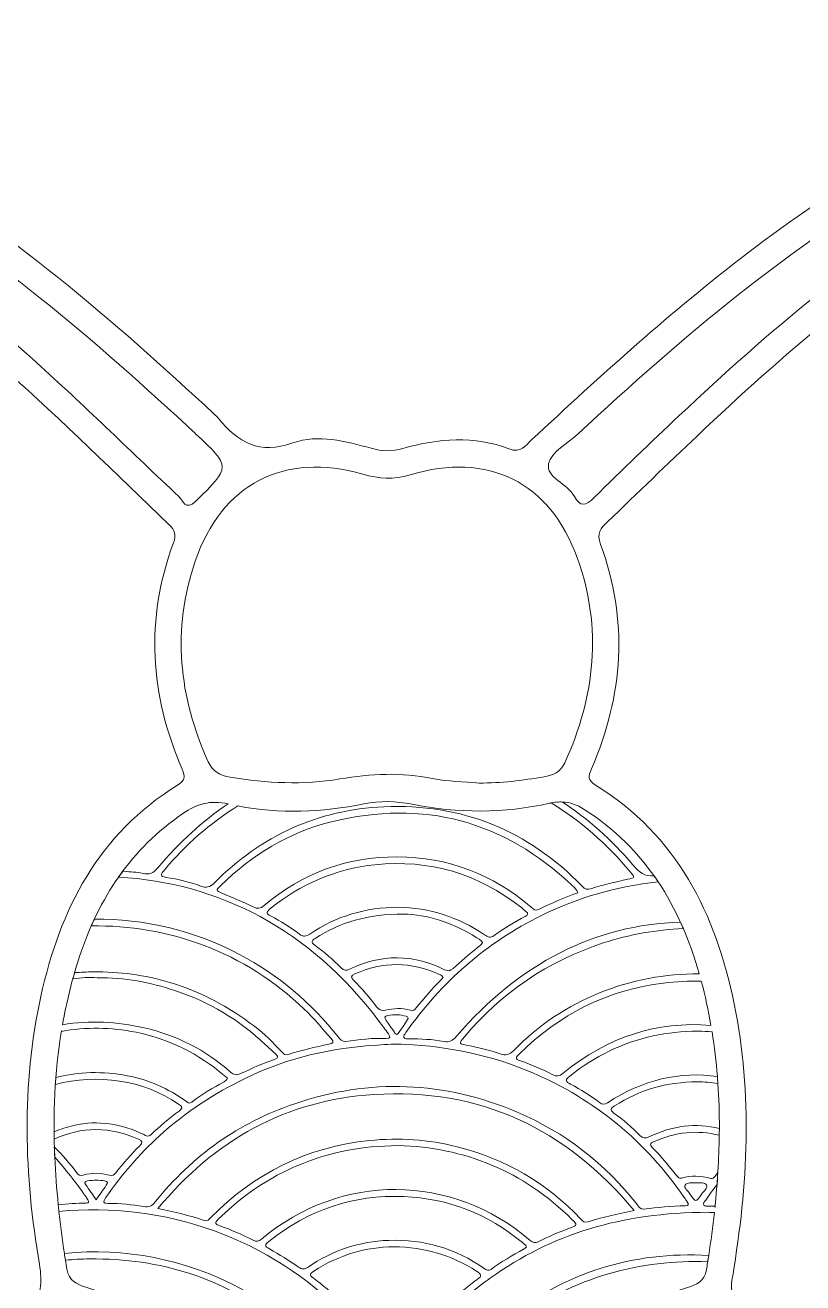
# Model space of a CAD drawing. Extents: x 39 to 1962, y -794 to -206.
# Drawn here: x 201 to 323.6, y -404.1 to -206 of the extents above; entities that cross this region are included whole.
import ezdxf

# ---------------------------------------------------------------- set-up
doc = ezdxf.new("R2010")
doc.units = 0
doc.header["$MEASUREMENT"] = 0
doc.layers.add('Layer 1', color=7, linetype='Continuous')

# ---------------------------------------------------------------- blocks, each defined once
blk = doc.blocks.new('block 3')
at = {"layer": 'Layer 1', "lineweight": 0}
for points, knots in [([(393.1, -365.01), (402.1, -360.03), (410.87, -354.67), (419.38, -348.9), (441.44, -333.94), (460.4, -315.92), (474.68, -293.21), (476.14, -290.88), (476.2, -289.34), (474, -287.48), (470.25, -284.29), (466.73, -280.83), (463.09, -277.51), (460.36, -275.03), (459.69, -275.11), (457.68, -278.22), (437.77, -308.85), (412.73, -334.57), (383.28, -356.07), (381.5, -357.37), (380.16, -358.92), (379.01, -360.77), (369.69, -375.81), (359.8, -390.44), (347.75, -403.49), (340.34, -411.52), (332.34, -418.91), (323.25, -425.39), (319.92, -418.65), (316.47, -412.25), (312.69, -406.03), (312.05, -404.98), (312.32, -404), (312.5, -402.94), (314.88, -388.68), (315.68, -374.41), (312.74, -360.13), (309.8, -345.89), (303.75, -333.59), (290.87, -325.66), (289.62, -324.89), (289.75, -324.26), (290.25, -323.1), (295.27, -311.51), (296.1, -299.71), (291.68, -287.77), (291.04, -286.05), (291.71, -285.23), (292.77, -284.21), (297.51, -279.71), (302.17, -275.14), (306.93, -270.65), (320.35, -258), (334.2, -245.87), (350.31, -236.63), (369.09, -225.88), (388.99, -221.25), (410.52, -225.5), (425.78, -228.51), (439.47, -235.21), (452.46, -243.53), (453.79, -244.38), (455.22, -245.74), (456.65, -243.92), (458.11, -242.07), (456.35, -240.99), (455.25, -239.94), (450.9, -235.79), (446.32, -231.93), (441.45, -228.41), (416.56, -210.46), (389.6, -206.01), (360.48, -216.11), (343.7, -221.92), (328.86, -231.24), (314.82, -241.93), (302.87, -251.02), (291.78, -261.11), (280.8, -271.33), (279.84, -272.22), (279.14, -273.43), (277.29, -272.73), (271.76, -270.63), (266.11, -271.08), (260.55, -272.66), (258.82, -273.15), (257.28, -273.12), (255.55, -272.64), (251.51, -271.53), (247.18, -270.36), (243.21, -271.79), (237.94, -273.69), (234.56, -271.74), (231.48, -267.93), (231.28, -267.68), (231.03, -267.47), (230.8, -267.25), (214.83, -252.45), (198.42, -238.2), (179.5, -227.18), (164.15, -218.24), (147.94, -211.72), (129.96, -210.84), (101.87, -209.46), (79.56, -221.94), (59.97, -240.66), (58.97, -241.62), (58.25, -242.7), (59.37, -244), (60.45, -245.27), (61.63, -244.74), (62.8, -244.02), (66.37, -241.85), (69.9, -239.6), (73.55, -237.58), (86.52, -230.41), (100.19, -225.37), (115.09, -224.17), (135.28, -222.54), (153.33, -228.74), (170.18, -239.25), (190.25, -251.77), (206.82, -268.43), (223.73, -284.69), (224.59, -285.52), (224.84, -286.31), (224.39, -287.52), (219.89, -299.58), (220.67, -311.47), (225.76, -323.15), (226.29, -324.37), (226.19, -324.98), (225.01, -325.7), (212.58, -333.38), (206.48, -345.23), (203.48, -358.98), (200.41, -372.99), (200.86, -387.08), (203.27, -401.13), (203.74, -403.91), (203.47, -406.21), (201.96, -408.68), (199.17, -413.24), (196.6, -417.95), (194.29, -422.77), (193.08, -425.29), (192.18, -425.07), (190.27, -423.58), (184.44, -419.02), (178.83, -414.22), (173.57, -409.01), (159.02, -394.56), (147.63, -377.71), (136.75, -360.47), (135.83, -359.02), (134.89, -357.65), (133.45, -356.61), (103.54, -334.97), (78.23, -308.92), (58.21, -277.83), (56.73, -275.53), (55.37, -275.25), (53.38, -277.14), (49.97, -280.39), (46.47, -283.55), (43, -286.75), (39.46, -290.02), (39.5, -289.99), (42.11, -294.14), (55.67, -315.71), (73.62, -332.97), (94.44, -347.42), (103.59, -353.77), (113.1, -359.58), (122.84, -364.98), (125.03, -366.2), (125.19, -367.14), (123.76, -369.05), (122.03, -371.36), (120.78, -374.05), (118.97, -376.28), (116.93, -378.78), (117.14, -380.77), (118.84, -383.43), (134.92, -408.61), (155.65, -428.71), (182.54, -442.12), (184.49, -443.09), (184.84, -444), (184.05, -446.02), (178.91, -459.21), (175.08, -472.79), (172.36, -486.69), (172.01, -488.46), (171.22, -489.8), (169.93, -491.04), (164.14, -496.62), (158.05, -501.85), (151.6, -506.67), (131.99, -521.33), (110.28, -532.16), (87.72, -541.37), (84.96, -542.5), (83.83, -543.89), (83.85, -547.02), (83.97, -565.41), (81.52, -583.55), (77.78, -601.52), (74.41, -617.67), (69.89, -633.53), (65.23, -649.34), (63.96, -653.62), (64.21, -653.97), (68.67, -654.81), (72.46, -655.52), (76.24, -656.23), (80.04, -656.92), (84.51, -657.73), (84.49, -657.71), (85.81, -653.34), (94.41, -624.96), (97.62, -595.95), (96.22, -566.37), (96.1, -563.76), (96.21, -561.13), (96.21, -558.46), (97.36, -558.55), (98.01, -559.39), (98.54, -560.08), (101.22, -563.55), (104.05, -563.19), (107.76, -561.45), (128.93, -551.52), (147.79, -538.36), (164.25, -521.77), (165.27, -520.75), (165.99, -519.43), (166.86, -518.25), (167.17, -518.51), (167.49, -518.78), (167.81, -519.04), (166.27, -537.89), (166.16, -556.79), (169.02, -575.44), (170.39, -584.42), (168.22, -591.5), (163.99, -598.98), (150.94, -622.11), (135.39, -643.47), (118.96, -664.23), (117.02, -666.68), (116.52, -668.68), (117.59, -671.73), (122.74, -686.41), (126.27, -701.52), (128.92, -716.84), (132.78, -739.14), (134.55, -761.67), (135.88, -784.24), (136.05, -787.06), (136.97, -788.29), (139.83, -788.37), (144.43, -788.51), (149.02, -788.92), (153.62, -789.17), (157.71, -789.39), (158.09, -789.01), (157.96, -784.96), (157.32, -764.11), (154.05, -743.63), (149.1, -723.39), (145.07, -706.94), (139.9, -690.85), (133.86, -675.05), (132.82, -672.34), (133.48, -671.99), (136, -672.29), (139.18, -672.68), (142.41, -672.7), (145.6, -673.06), (147.68, -673.3), (148.94, -672.54), (150.15, -670.88), (160.62, -656.53), (169.29, -641.2), (175.84, -624.68), (176.23, -623.68), (176.22, -622.35), (177.56, -621.73), (178.53, -624.96), (179.42, -628.16), (180.43, -631.31), (186.54, -650.34), (194, -668.76), (205.69, -685.16), (210.88, -692.45), (216.78, -699.11), (224.93, -703.26), (234.01, -707.89), (242.13, -706.02), (248.25, -697.99), (251.88, -693.23), (253.98, -687.74), (255.55, -682.03), (256.38, -679.03), (257.08, -675.99), (258.05, -672.09), (259.04, -676.08), (259.72, -679.18), (260.6, -682.22), (262.61, -689.17), (265.18, -695.85), (270.57, -701), (275.02, -705.26), (280.27, -706.67), (286.27, -705.13), (292.39, -703.55), (297.26, -699.91), (301.61, -695.54), (313.49, -683.63), (320.92, -668.94), (327.47, -653.73), (331.92, -643.4), (335.37, -632.71), (338.68, -621.17), (339.37, -622.72), (339.79, -623.57), (340.14, -624.45), (346.72, -641.07), (355.35, -656.54), (366, -670.9), (367.23, -672.55), (368.5, -673.29), (370.56, -673.06), (373.86, -672.69), (377.19, -672.63), (380.49, -672.27), (382.79, -672.01), (383.25, -672.46), (382.37, -674.78), (376.66, -689.8), (371.66, -705.05), (367.7, -720.63), (362.29, -741.86), (358.77, -763.37), (358.13, -785.31), (358.04, -788.18), (358.81, -789.51), (361.91, -789.23), (366.82, -788.79), (371.74, -788.52), (376.66, -788.31), (379.02, -788.21), (380.06, -787.31), (380.22, -784.84), (380.99, -772.98), (381.75, -761.11), (382.82, -749.27), (385.05, -724.69), (388.78, -700.31), (396.85, -676.92), (399.27, -669.92), (398.21, -665.39), (393.72, -659.81), (376.32, -638.16), (360.52, -615.39), (347.62, -590.69), (346.25, -588.07), (345.91, -585.58), (346.33, -582.71), (348.66, -566.56), (349.53, -550.32), (349.08, -534.01), (348.95, -529.05), (348.63, -524.09), (348.39, -519.13), (348.72, -518.88), (349.04, -518.62), (349.37, -518.37), (350.31, -519.66), (351.1, -521.09), (352.22, -522.21), (369.01, -539.1), (388.3, -552.39), (410.02, -562.19), (412.7, -563.39), (414.6, -563.24), (416.51, -560.99), (417.41, -559.92), (418.42, -558.76), (420.07, -558.25), (420.07, -559.04), (420.1, -559.56), (420.06, -560.09), (418.99, -577.02), (419.32, -593.92), (421.34, -610.78), (423.12, -625.59), (426.18, -640.13), (430.44, -654.43), (431.14, -656.76), (432.21, -657.81), (434.85, -657.21), (439.23, -656.2), (443.66, -655.44), (448.1, -654.71), (450.93, -654.24), (451.94, -653.1), (451.01, -650.11), (449, -643.67), (447.23, -637.16), (445.43, -630.67), (437.74, -602.81), (432.05, -574.63), (432.24, -545.56), (432.25, -543.4), (431.13, -542.57), (429.43, -541.84), (422.26, -538.74), (415.05, -535.73), (407.99, -532.4), (385.48, -521.79), (364.49, -508.86), (346.54, -491.4), (345.01, -489.92), (344.03, -488.35), (343.63, -486.24), (341.08, -472.85), (337.4, -459.76), (332.44, -447.08), (331.18, -443.87), (332.02, -442.81), (334.76, -441.42), (361.45, -427.86), (381.9, -407.6), (397.73, -382.42), (398.94, -380.49), (398.94, -379.03), (397.61, -377.2), (395.67, -374.51), (394.11, -371.55), (392.17, -368.86), (390.82, -367), (391.1, -366.11), (393.1, -365.01)], [0, 0, 0, 0, 1, 1, 1, 2, 2, 2, 3, 3, 3, 4, 4, 4, 5, 5, 5, 6, 6, 6, 7, 7, 7, 8, 8, 8, 9, 9, 9, 10, 10, 10, 11, 11, 11, 12, 12, 12, 13, 13, 13, 14, 14, 14, 15, 15, 15, 16, 16, 16, 17, 17, 17, 18, 18, 18, 19, 19, 19, 20, 20, 20, 21, 21, 21, 22, 22, 22, 23, 23, 23, 24, 24, 24, 25, 25, 25, 26, 26, 26, 27, 27, 27, 28, 28, 28, 29, 29, 29, 30, 30, 30, 31, 31, 31, 32, 32, 32, 33, 33, 33, 34, 34, 34, 35, 35, 35, 36, 36, 36, 37, 37, 37, 38, 38, 38, 39, 39, 39, 40, 40, 40, 41, 41, 41, 42, 42, 42, 43, 43, 43, 44, 44, 44, 45, 45, 45, 46, 46, 46, 47, 47, 47, 48, 48, 48, 49, 49, 49, 50, 50, 50, 51, 51, 51, 52, 52, 52, 53, 53, 53, 54, 54, 54, 55, 55, 55, 56, 56, 56, 57, 57, 57, 58, 58, 58, 59, 59, 59, 60, 60, 60, 61, 61, 61, 62, 62, 62, 63, 63, 63, 64, 64, 64, 65, 65, 65, 66, 66, 66, 67, 67, 67, 68, 68, 68, 69, 69, 69, 70, 70, 70, 71, 71, 71, 72, 72, 72, 73, 73, 73, 74, 74, 74, 75, 75, 75, 76, 76, 76, 77, 77, 77, 78, 78, 78, 79, 79, 79, 80, 80, 80, 81, 81, 81, 82, 82, 82, 83, 83, 83, 84, 84, 84, 85, 85, 85, 86, 86, 86, 87, 87, 87, 88, 88, 88, 89, 89, 89, 90, 90, 90, 91, 91, 91, 92, 92, 92, 93, 93, 93, 94, 94, 94, 95, 95, 95, 96, 96, 96, 97, 97, 97, 98, 98, 98, 99, 99, 99, 100, 100, 100, 101, 101, 101, 102, 102, 102, 103, 103, 103, 104, 104, 104, 105, 105, 105, 106, 106, 106, 107, 107, 107, 108, 108, 108, 109, 109, 109, 110, 110, 110, 111, 111, 111, 112, 112, 112, 113, 113, 113, 114, 114, 114, 115, 115, 115, 116, 116, 116, 117, 117, 117, 118, 118, 118, 119, 119, 119, 120, 120, 120, 121, 121, 121, 122, 122, 122, 123, 123, 123, 124, 124, 124, 125, 125, 125, 126, 126, 126, 127, 127, 127, 128, 128, 128, 129, 129, 129, 130, 130, 130, 131, 131, 131, 132, 132, 132, 133, 133, 133, 134, 134, 134, 135, 135, 135, 136, 136, 136, 137, 137, 137, 138, 138, 138, 139, 139, 139, 140, 140, 140, 141, 141, 141, 142, 142, 142, 143, 143, 143, 144, 144, 144, 145, 145, 145, 146, 146, 146, 147, 147, 147, 148, 148, 148, 148]), ([(203.48, -259.74), (189.45, -247.08), (174.66, -235.48), (157.2, -227.74), (134.53, -217.69), (111.63, -217.27), (88.5, -226.03), (87.5, -226.41), (86.5, -226.78), (85.5, -227.15), (85.41, -227.18), (85.29, -227.15), (84.31, -227.15), (94.84, -220.89), (105.5, -217.03), (117.05, -215.75), (137.95, -213.42), (156.83, -219.63), (174.79, -229.53), (193.98, -240.11), (210.43, -254.29), (226.45, -269.02), (226.93, -269.45), (227.39, -269.9), (227.86, -270.34), (233.5, -275.56), (233.45, -275.51), (227.9, -280.97), (226.28, -282.56), (225.86, -280.81), (225.22, -280.22), (217.95, -273.42), (210.87, -266.41), (203.48, -259.74)], [0, 0, 0, 0, 1, 1, 1, 2, 2, 2, 3, 3, 3, 4, 4, 4, 5, 5, 5, 6, 6, 6, 7, 7, 7, 8, 8, 8, 9, 9, 9, 10, 10, 10, 11, 11, 11, 11]), ([(283.5, -275.04), (283.89, -273.23), (286.48, -271.87), (288.14, -270.35), (304.52, -255.23), (321.36, -240.69), (340.98, -229.79), (355.07, -221.97), (369.9, -216.43), (386.17, -215.48), (401.57, -214.57), (415.86, -218.36), (429.28, -225.75), (429.6, -225.92), (429.85, -226.22), (430.13, -226.46), (424.14, -224.75), (418.29, -222.83), (412.23, -221.6), (390.01, -217.06), (369.32, -221.48), (349.72, -232.29), (332.7, -241.67), (318.16, -254.29), (304.09, -267.49), (299.56, -271.74), (295.06, -276.02), (290.67, -280.41), (289.34, -281.73), (288.47, -281.89), (287.56, -280.21), (286.47, -278.17), (283.02, -277.26), (283.5, -275.04)], [0, 0, 0, 0, 1, 1, 1, 2, 2, 2, 3, 3, 3, 4, 4, 4, 5, 5, 5, 6, 6, 6, 7, 7, 7, 8, 8, 8, 9, 9, 9, 10, 10, 10, 11, 11, 11, 11]), ([(227.8, -290.43), (231.94, -278.26), (241.88, -273.14), (254.21, -276.72), (256.77, -277.46), (259.05, -277.6), (261.67, -276.81), (273.96, -273.13), (283.71, -277.92), (288.05, -290), (291.97, -300.92), (290.83, -311.69), (286.04, -322.17), (285.35, -323.69), (284.18, -324.11), (282.78, -324.36), (279.4, -324.95), (276, -325.37), (272.54, -325.35), (270.09, -325.13), (267.6, -325.14), (265.2, -324.64), (260.3, -323.62), (255.49, -323.88), (250.58, -324.71), (244.84, -325.68), (239.05, -325.38), (233.31, -324.41), (231.74, -324.14), (230.57, -323.61), (229.85, -322.01), (225.21, -311.72), (224.15, -301.19), (227.8, -290.43)], [0, 0, 0, 0, 1, 1, 1, 2, 2, 2, 3, 3, 3, 4, 4, 4, 5, 5, 5, 6, 6, 6, 7, 7, 7, 8, 8, 8, 9, 9, 9, 10, 10, 10, 11, 11, 11, 11]), ([(225.85, -330.16), (228.07, -328.64), (230.17, -328), (233.01, -328.64), (233, -328.64), (232.99, -328.64), (232.98, -328.64), (228.98, -331.32), (225.29, -334.69), (221.92, -338.7), (221.22, -339.54), (220.6, -339.82), (219.56, -339.59), (218.59, -339.37), (217.57, -339.34), (216.58, -339.25), (216.52, -339.25), (216.47, -339.24), (216.41, -339.24), (216.18, -339.55), (215.95, -339.85), (215.73, -340.17), (231.34, -341.03), (245.9, -348.32), (256.76, -362.84), (257.26, -363.51), (257.77, -364.16), (258.25, -364.83), (258.56, -365.25), (258.64, -365.63), (257.92, -365.59), (255.77, -365.47), (253.64, -365.75), (251.52, -366.03), (250.89, -366.11), (250.67, -365.73), (250.37, -365.35), (246.06, -359.96), (240.91, -355.59), (234.81, -352.35), (227.6, -348.52), (219.73, -346.71), (211.93, -346.77), (211.76, -347.13), (211.6, -347.49), (211.43, -347.85), (223.5, -347.65), (235.66, -351.95), (244.98, -360.94), (246.51, -362.41), (247.85, -364.01), (249.23, -365.6), (249.71, -366.16), (249.59, -366.3), (248.89, -366.47), (246.74, -366.97), (244.56, -367.35), (242.48, -368.11), (241.93, -368.31), (241.72, -367.98), (241.44, -367.69), (240.1, -366.25), (238.73, -364.84), (237.15, -363.65), (233.08, -360.61), (228.72, -358.19), (223.8, -356.74), (219.84, -355.57), (215.83, -355.04), (211.74, -355.08), (210.75, -355.09), (209.77, -355.14), (208.81, -355.21), (208.71, -355.54), (208.62, -355.86), (208.53, -356.19), (209.86, -356.03), (211.15, -355.87), (212.36, -356), (216.73, -355.94), (220.74, -356.75), (224.61, -358.02), (229.99, -359.79), (234.78, -362.65), (238.9, -366.56), (239.46, -367.08), (240.02, -367.58), (240.58, -368.1), (240.94, -368.44), (240.85, -368.68), (240.4, -368.84), (238.53, -369.48), (236.73, -370.28), (234.94, -371.11), (234.36, -371.38), (233.91, -371.33), (233.37, -370.86), (229.43, -367.38), (224.84, -365.05), (219.76, -363.89), (215.5, -362.92), (211.21, -362.69), (206.9, -363.41), (207.53, -359.81), (208.42, -356.23), (209.59, -352.65), (212.62, -343.48), (217.73, -335.72), (225.85, -330.16)], [0, 0, 0, 0, 1, 1, 1, 2, 2, 2, 3, 3, 3, 4, 4, 4, 5, 5, 5, 6, 6, 6, 7, 7, 7, 8, 8, 8, 9, 9, 9, 10, 10, 10, 11, 11, 11, 12, 12, 12, 13, 13, 13, 14, 14, 14, 15, 15, 15, 16, 16, 16, 17, 17, 17, 18, 18, 18, 19, 19, 19, 20, 20, 20, 21, 21, 21, 22, 22, 22, 23, 23, 23, 24, 24, 24, 25, 25, 25, 26, 26, 26, 27, 27, 27, 28, 28, 28, 29, 29, 29, 30, 30, 30, 31, 31, 31, 32, 32, 32, 33, 33, 33, 34, 34, 34, 35, 35, 35, 36, 36, 36, 36]), ([(254.38, -328.64), (256.95, -328.11), (259.4, -328.19), (261.97, -328.7), (269.19, -330.11), (276.45, -330.16), (283.66, -328.53), (283.75, -328.51), (283.83, -328.5), (283.92, -328.48), (288.43, -331.24), (292.63, -334.86), (296.4, -339.39), (297.12, -340.25), (297.11, -340.27), (295.98, -340.51), (294.02, -340.93), (292.06, -341.35), (290.16, -342), (289.57, -342.19), (289.21, -342.04), (288.8, -341.61), (280.25, -332.79), (269.8, -328.55), (257.54, -329.09), (247.11, -329.55), (238.19, -333.66), (230.83, -341.07), (230.13, -341.77), (229.56, -341.89), (228.67, -341.58), (226.91, -340.95), (225.09, -340.5), (223.25, -340.2), (222.2, -340.03), (222.38, -339.72), (222.9, -339.1), (226.27, -335.06), (230.14, -331.67), (234.53, -328.96), (241.11, -330.21), (247.78, -329.99), (254.38, -328.64)], [0, 0, 0, 0, 1, 1, 1, 2, 2, 2, 3, 3, 3, 4, 4, 4, 5, 5, 5, 6, 6, 6, 7, 7, 7, 8, 8, 8, 9, 9, 9, 10, 10, 10, 11, 11, 11, 12, 12, 12, 13, 13, 13, 14, 14, 14, 14]), ([(231.86, -341.47), (236.81, -336.63), (242.55, -333.11), (249.28, -331.45), (263.75, -327.88), (276.44, -331.27), (287.26, -341.53), (287.58, -341.83), (287.97, -342.1), (288.1, -342.62), (286, -343.43), (283.9, -344.24), (281.91, -345.27), (281.36, -345.55), (281.08, -345.18), (280.75, -344.89), (274.67, -339.69), (267.63, -337.01), (259.65, -336.98), (251.74, -336.95), (244.72, -339.54), (238.66, -344.63), (238.07, -345.13), (237.65, -345.19), (236.95, -344.85), (235.33, -344.06), (233.66, -343.38), (232.01, -342.69), (231.03, -342.28), (231.01, -342.3), (231.86, -341.47)], [0, 0, 0, 0, 1, 1, 1, 2, 2, 2, 3, 3, 3, 4, 4, 4, 5, 5, 5, 6, 6, 6, 7, 7, 7, 8, 8, 8, 9, 9, 9, 10, 10, 10, 10]), ([(307.24, -355.42), (296.47, -355.28), (285.79, -359.48), (277.99, -367.45), (277.32, -368.12), (276.79, -368.35), (275.86, -368.01), (274.21, -367.41), (272.48, -367.02), (270.75, -366.68), (269.32, -366.4), (269.32, -366.39), (270.23, -365.31), (276.12, -358.31), (283.42, -353.39), (292.11, -350.53), (296.23, -349.17), (300.48, -348.44), (304.73, -348.28), (304.58, -347.93), (304.43, -347.59), (304.28, -347.25), (290.76, -347.66), (278.97, -353.71), (268.96, -365.22), (268.38, -365.89), (267.89, -366.25), (266.97, -366.05), (265.17, -365.66), (263.33, -365.68), (261.5, -365.61), (261.21, -365.6), (260.8, -365.73), (260.67, -365.37), (260.58, -365.11), (260.86, -364.87), (261.01, -364.65), (266.57, -356.69), (273.66, -350.51), (282.37, -346.21), (288.08, -343.39), (294.04, -341.65), (300.77, -340.93), (300.55, -340.61), (300.33, -340.28), (300.1, -339.96), (298.66, -340.09), (297.77, -339.44), (296.76, -338.24), (293.39, -334.27), (289.69, -330.97), (285.67, -328.34), (286.86, -328.39), (287.96, -328.77), (289.1, -329.5), (298.78, -335.67), (304.22, -344.75), (307.24, -355.42)], [0, 0, 0, 0, 1, 1, 1, 2, 2, 2, 3, 3, 3, 4, 4, 4, 5, 5, 5, 6, 6, 6, 7, 7, 7, 8, 8, 8, 9, 9, 9, 10, 10, 10, 11, 11, 11, 12, 12, 12, 13, 13, 13, 14, 14, 14, 15, 15, 15, 16, 16, 16, 17, 17, 17, 18, 18, 18, 19, 19, 19, 19]), ([(283.92, -328.48), (284.2, -328.43), (284.48, -328.39), (284.74, -328.36), (284.48, -328.39), (284.2, -328.43), (283.92, -328.48)], [0, 0, 0, 0, 1, 1, 1, 2, 2, 2, 2]), ([(284.86, -328.35), (285.13, -328.33), (285.4, -328.33), (285.67, -328.34), (285.4, -328.33), (285.14, -328.33), (284.86, -328.35)], [0, 0, 0, 0, 1, 1, 1, 2, 2, 2, 2]), ([(239.54, -345.22), (244.39, -341.27), (249.9, -338.86), (256.12, -338.22), (264.71, -337.33), (272.41, -339.61), (279.2, -344.96), (279.44, -345.15), (279.67, -345.37), (279.91, -345.56), (280.37, -345.91), (280.24, -346.12), (279.79, -346.36), (278.11, -347.26), (276.46, -348.22), (274.93, -349.35), (274.32, -349.81), (273.92, -349.61), (273.39, -349.25), (269.29, -346.42), (264.73, -345.01), (259.75, -344.92), (254.7, -344.93), (250.06, -346.28), (245.88, -349.13), (245.26, -349.55), (244.84, -349.58), (244.25, -349.14), (242.81, -348.06), (241.26, -347.13), (239.69, -346.27), (239.09, -345.94), (238.9, -345.75), (239.54, -345.22)], [0, 0, 0, 0, 1, 1, 1, 2, 2, 2, 3, 3, 3, 4, 4, 4, 5, 5, 5, 6, 6, 6, 7, 7, 7, 8, 8, 8, 9, 9, 9, 10, 10, 10, 11, 11, 11, 11]), ([(246.71, -349.81), (250.65, -347.28), (254.95, -345.98), (260.68, -345.99), (264.18, -346.02), (268.36, -347.26), (272.18, -349.7), (273.34, -350.43), (273.31, -350.42), (272.3, -351.25), (270.99, -352.32), (269.69, -353.41), (268.43, -354.54), (267.98, -354.94), (267.68, -355.03), (267.1, -354.75), (262.14, -352.27), (257.13, -352.24), (252.14, -354.67), (251.57, -354.95), (251.25, -354.89), (250.81, -354.46), (249.51, -353.17), (248.13, -351.96), (246.65, -350.89), (245.99, -350.42), (246.14, -350.18), (246.71, -349.81)], [0, 0, 0, 0, 1, 1, 1, 2, 2, 2, 3, 3, 3, 4, 4, 4, 5, 5, 5, 6, 6, 6, 7, 7, 7, 8, 8, 8, 9, 9, 9, 9]), ([(252.94, -355.41), (257.4, -353.45), (261.84, -353.43), (266.28, -355.49), (266.49, -355.59), (266.73, -355.66), (266.86, -355.97), (266.74, -356.1), (266.63, -356.27), (266.49, -356.41), (265.13, -357.79), (263.85, -359.24), (262.64, -360.75), (262.38, -361.07), (262.15, -361.25), (261.68, -361.12), (260.39, -360.74), (259.07, -360.84), (257.79, -361.11), (257.12, -361.25), (256.76, -361.06), (256.39, -360.57), (255.27, -359.12), (254.08, -357.73), (252.79, -356.43), (252.32, -355.95), (252.28, -355.7), (252.94, -355.41)], [0, 0, 0, 0, 1, 1, 1, 2, 2, 2, 3, 3, 3, 4, 4, 4, 5, 5, 5, 6, 6, 6, 7, 7, 7, 8, 8, 8, 9, 9, 9, 9]), ([(285.79, -371.04), (285.19, -371.53), (284.76, -371.63), (284.08, -371.26), (282.46, -370.4), (280.77, -369.68), (279.04, -369.08), (278.13, -368.78), (278.34, -368.53), (278.85, -368.03), (285.19, -361.78), (292.74, -357.9), (301.6, -356.85), (303.63, -356.6), (305.61, -356.5), (307.55, -356.53), (308.16, -358.85), (308.67, -361.18), (309.07, -363.51), (300.57, -362.81), (292.8, -365.33), (285.79, -371.04)], [0, 0, 0, 0, 1, 1, 1, 2, 2, 2, 3, 3, 3, 4, 4, 4, 5, 5, 5, 6, 6, 6, 7, 7, 7, 7]), ([(258.18, -361.95), (259.15, -361.74), (260.1, -361.81), (261.04, -362.08), (261.21, -362.13), (261.38, -362.17), (261.34, -362.41), (261.35, -362.58), (259.83, -364.83), (259.67, -364.88), (259.4, -364.97), (259.31, -364.75), (259.2, -364.59), (258.76, -363.97), (258.34, -363.33), (257.9, -362.72), (257.6, -362.3), (257.61, -362.07), (258.18, -361.95)], [0, 0, 0, 0, 1, 1, 1, 2, 2, 2, 3, 3, 3, 4, 4, 4, 5, 5, 5, 6, 6, 6, 6]), ([(206.74, -364.34), (206.73, -364.38), (206.72, -364.42), (206.72, -364.46), (210.61, -363.76), (214.54, -363.82), (218.48, -364.6), (223.68, -365.63), (228.32, -367.96), (232.37, -371.4), (232.55, -371.55), (232.75, -371.7), (232.88, -371.8), (232.81, -372.22), (232.53, -372.27), (232.35, -372.38), (230.61, -373.37), (228.84, -374.32), (227.28, -375.59), (226.83, -375.96), (226.59, -375.59), (226.3, -375.39), (223.51, -373.47), (220.48, -372.05), (217.14, -371.43), (213.22, -370.71), (209.45, -370.78), (205.85, -371.74), (205.82, -372.1), (205.79, -372.47), (205.77, -372.83), (212.26, -371.06), (219.77, -372.09), (225.15, -375.92), (225.37, -376.08), (225.66, -376.17), (225.72, -376.53), (225.57, -376.69), (225.45, -376.91), (225.26, -377.04), (223.67, -378.14), (222.24, -379.42), (220.83, -380.73), (220.4, -381.13), (220.1, -380.88), (219.73, -380.71), (216.2, -379.04), (212.52, -378.37), (208.67, -379.26), (207.61, -379.51), (206.57, -379.85), (205.56, -380.28), (205.57, -380.66), (205.58, -381.03), (205.58, -381.41), (207.68, -380.46), (209.86, -379.9), (212.17, -379.92), (214.53, -379.91), (216.75, -380.49), (218.88, -381.45), (219.46, -381.72), (219.6, -381.95), (219.07, -382.46), (217.71, -383.79), (216.47, -385.23), (215.3, -386.72), (215.02, -387.09), (214.76, -387.24), (214.26, -387.1), (212.91, -386.72), (211.52, -386.71), (210.17, -387.08), (209.67, -387.21), (209.4, -387.06), (209.12, -386.69), (208.04, -385.26), (206.86, -383.9), (205.61, -382.61), (205.63, -383.16), (205.65, -383.72), (205.68, -384.27), (205.38, -377.6), (205.65, -370.95), (206.74, -364.34)], [0, 0, 0, 0, 1, 1, 1, 2, 2, 2, 3, 3, 3, 4, 4, 4, 5, 5, 5, 6, 6, 6, 7, 7, 7, 8, 8, 8, 9, 9, 9, 10, 10, 10, 11, 11, 11, 12, 12, 12, 13, 13, 13, 14, 14, 14, 15, 15, 15, 16, 16, 16, 17, 17, 17, 18, 18, 18, 19, 19, 19, 20, 20, 20, 21, 21, 21, 22, 22, 22, 23, 23, 23, 24, 24, 24, 25, 25, 25, 26, 26, 26, 27, 27, 27, 28, 28, 28, 28]), ([(309.25, -364.54), (309.62, -366.88), (309.9, -369.23), (310.09, -371.57), (304.25, -370.71), (298.27, -372.08), (292.8, -375.69), (292.29, -376.03), (291.98, -375.97), (291.54, -375.65), (290.08, -374.59), (288.57, -373.61), (286.97, -372.78), (286.14, -372.35), (286.08, -372.11), (286.84, -371.49), (290.74, -368.38), (295.1, -366.23), (299.98, -365.16), (302.22, -364.67), (304.48, -364.45), (307.08, -364.43), (307.81, -364.44), (308.53, -364.48), (309.25, -364.54)], [0, 0, 0, 0, 1, 1, 1, 2, 2, 2, 3, 3, 3, 4, 4, 4, 5, 5, 5, 6, 6, 6, 7, 7, 7, 8, 8, 8, 8]), ([(260.87, -366.51), (267.84, -366.84), (274.58, -368.23), (281, -370.99), (290.85, -375.23), (298.8, -381.78), (304.87, -390.62), (305.03, -390.84), (305.18, -391.08), (305.33, -391.31), (305.59, -391.69), (305.6, -391.93), (305.03, -391.93), (302.85, -391.94), (300.68, -392.17), (298.52, -392.45), (297.91, -392.53), (297.75, -392.08), (297.49, -391.75), (292.39, -385.3), (286.1, -380.37), (278.53, -377.16), (267.03, -372.3), (255.3, -371.82), (243.49, -375.84), (234.68, -378.84), (227.34, -384.04), (221.5, -391.31), (220.98, -391.96), (220.51, -392.17), (219.68, -392.04), (217.84, -391.74), (215.98, -391.53), (214.11, -391.54), (213.28, -391.54), (213.23, -391.33), (213.68, -390.69), (216.14, -387.11), (218.96, -383.85), (222.16, -380.92), (226.24, -377.19), (230.81, -374.23), (235.78, -371.81), (242.34, -368.61), (249.28, -367.04), (256.53, -366.61), (257.98, -366.52), (259.42, -366.4), (260.87, -366.51)], [0, 0, 0, 0, 1, 1, 1, 2, 2, 2, 3, 3, 3, 4, 4, 4, 5, 5, 5, 6, 6, 6, 7, 7, 7, 8, 8, 8, 9, 9, 9, 10, 10, 10, 11, 11, 11, 12, 12, 12, 13, 13, 13, 14, 14, 14, 15, 15, 15, 16, 16, 16, 16]), ([(310.09, -371.57), (310.12, -371.93), (310.14, -372.28), (310.17, -372.64), (310.14, -372.28), (310.12, -371.93), (310.09, -371.57)], [0, 0, 0, 0, 1, 1, 1, 2, 2, 2, 2]), ([(289.71, -394.46), (289.14, -394.65), (288.89, -394.35), (288.58, -394.02), (283.18, -388.34), (276.68, -384.51), (269.06, -382.62), (264.53, -381.49), (259.95, -381.17), (255.28, -381.65), (245.44, -382.65), (237.16, -386.77), (230.25, -393.78), (229.97, -394.07), (229.76, -394.4), (229.21, -394.22), (226.92, -393.44), (224.57, -392.87), (221.93, -392.37), (230.89, -381.56), (242.09, -375.26), (255.97, -374.4), (272.63, -373.36), (286.18, -379.7), (296.97, -392.67), (294.31, -393.2), (291.98, -393.7), (289.71, -394.46)], [0, 0, 0, 0, 1, 1, 1, 2, 2, 2, 3, 3, 3, 4, 4, 4, 5, 5, 5, 6, 6, 6, 7, 7, 7, 8, 8, 8, 9, 9, 9, 9]), ([(310.4, -379.74), (306.71, -378.83), (303.01, -379.27), (299.31, -381.07), (298.71, -381.36), (298.35, -381.29), (297.89, -380.83), (296.61, -379.56), (295.25, -378.38), (293.79, -377.33), (293.07, -376.81), (293.31, -376.56), (293.89, -376.19), (297.81, -373.69), (302.08, -372.4), (306.93, -372.4), (308.02, -372.41), (309.1, -372.49), (310.17, -372.65), (310.33, -375.01), (310.4, -377.38), (310.4, -379.74)], [0, 0, 0, 0, 1, 1, 1, 2, 2, 2, 3, 3, 3, 4, 4, 4, 5, 5, 5, 6, 6, 6, 7, 7, 7, 7]), ([(309.71, -392.13), (309.71, -392.08), (309.72, -392.04), (309.72, -392), (309.38, -391.98), (309.05, -391.96), (308.71, -391.96), (308.45, -391.95), (308.09, -392.07), (307.94, -391.82), (307.75, -391.49), (308.1, -391.25), (308.26, -391.01), (308.83, -390.18), (309.42, -389.38), (310.03, -388.59), (310.08, -387.96), (310.12, -387.33), (310.16, -386.7), (310.02, -386.88), (309.87, -387.06), (309.72, -387.24), (309.52, -387.5), (309.33, -387.75), (309.05, -387.61), (307.45, -387.15), (305.95, -387.15), (304.45, -387.56), (304.06, -387.66), (303.88, -387.45), (303.69, -387.19), (302.49, -385.63), (301.2, -384.15), (299.83, -382.74), (299.38, -382.28), (299.52, -382.08), (300.01, -381.86), (303.48, -380.29), (306.94, -379.94), (310.39, -380.82), (310.34, -384.59), (310.1, -388.35), (309.71, -392.13)], [0, 0, 0, 0, 1, 1, 1, 2, 2, 2, 3, 3, 3, 4, 4, 4, 5, 5, 5, 6, 6, 6, 7, 7, 7, 8, 8, 8, 9, 9, 9, 10, 10, 10, 11, 11, 11, 12, 12, 12, 13, 13, 13, 14, 14, 14, 14]), ([(310.39, -380.82), (310.39, -380.46), (310.4, -380.11), (310.4, -379.75), (310.4, -380.11), (310.39, -380.46), (310.39, -380.82)], [0, 0, 0, 0, 1, 1, 1, 2, 2, 2, 2]), ([(238.28, -397.15), (237.83, -397.52), (237.5, -397.65), (236.93, -397.35), (235.24, -396.47), (233.5, -395.7), (231.7, -395.08), (230.97, -394.83), (230.85, -394.63), (231.45, -394.03), (237.12, -388.43), (243.83, -384.79), (251.64, -383.22), (254.23, -382.7), (256.84, -382.48), (259.77, -382.44), (270.23, -382.7), (279.51, -386.46), (287.17, -394.07), (288.06, -394.96), (288.05, -394.97), (286.92, -395.4), (285.2, -396.04), (283.5, -396.73), (281.87, -397.57), (281.35, -397.84), (281.04, -397.76), (280.61, -397.39), (268.25, -386.77), (250.76, -386.67), (238.28, -397.15)], [0, 0, 0, 0, 1, 1, 1, 2, 2, 2, 3, 3, 3, 4, 4, 4, 5, 5, 5, 6, 6, 6, 7, 7, 7, 8, 8, 8, 9, 9, 9, 10, 10, 10, 10]), ([(210.5, -390.38), (210.64, -390.57), (210.77, -390.78), (210.9, -390.98), (211.11, -391.31), (211.05, -391.5), (210.63, -391.5), (209.16, -391.51), (207.7, -391.62), (206.23, -391.77), (205.98, -389.27), (205.79, -386.77), (205.68, -384.28), (207.37, -386.17), (208.98, -388.2), (210.5, -390.38)], [0, 0, 0, 0, 1, 1, 1, 2, 2, 2, 3, 3, 3, 4, 4, 4, 5, 5, 5, 5]), ([(213.8, -388.69), (213.28, -389.42), (212.77, -390.15), (212.2, -390.96), (211.62, -390.13), (211.09, -389.37), (210.56, -388.61), (210.3, -388.23), (210.42, -388.07), (210.86, -388), (211.75, -387.86), (212.64, -387.85), (213.54, -388.01), (214.07, -388.1), (214.08, -388.31), (213.8, -388.69)], [0, 0, 0, 0, 1, 1, 1, 2, 2, 2, 3, 3, 3, 4, 4, 4, 5, 5, 5, 5]), ([(305.77, -390.04), (305.47, -389.59), (304.78, -389.09), (305, -388.67), (305.29, -388.15), (306.12, -388.39), (306.69, -388.28), (307.29, -388.36), (308.13, -388.2), (308.37, -388.63), (308.66, -389.14), (307.91, -389.6), (307.61, -390.07), (306.72, -391.43), (306.68, -391.42), (305.77, -390.04)], [0, 0, 0, 0, 1, 1, 1, 2, 2, 2, 3, 3, 3, 4, 4, 4, 5, 5, 5, 5]), ([(239.41, -397.54), (245.62, -392.55), (252.7, -390.15), (260.66, -390.47), (267.7, -390.76), (273.94, -393.22), (279.37, -397.71), (279.6, -397.9), (279.89, -398.06), (280.02, -398.43), (279.86, -398.53), (279.71, -398.66), (279.54, -398.75), (277.79, -399.73), (276.06, -400.75), (274.43, -401.93), (273.97, -402.26), (273.7, -402.02), (273.35, -401.78), (268.83, -398.64), (263.81, -397.15), (258.31, -397.36), (253.66, -397.54), (249.42, -398.95), (245.59, -401.57), (245.01, -401.96), (244.65, -401.98), (244.06, -401.57), (242.58, -400.55), (241.05, -399.59), (239.49, -398.71), (238.7, -398.27), (238.78, -398.05), (239.41, -397.54)], [0, 0, 0, 0, 1, 1, 1, 2, 2, 2, 3, 3, 3, 4, 4, 4, 5, 5, 5, 6, 6, 6, 7, 7, 7, 8, 8, 8, 9, 9, 9, 10, 10, 10, 11, 11, 11, 11]), ([(206.34, -392.82), (206.3, -392.48), (206.27, -392.14), (206.24, -391.8), (206.27, -392.14), (206.3, -392.48), (206.34, -392.82)], [0, 0, 0, 0, 1, 1, 1, 2, 2, 2, 2]), ([(251.55, -409.28), (250.01, -409.37), (248.48, -409.48), (246.94, -409.59), (245.39, -409.71), (243.83, -409.78), (242.28, -409.82), (240.04, -408.02), (237.63, -406.42), (235.05, -405.01), (226.3, -400.26), (216.59, -398.48), (207.2, -399.41), (206.87, -397.21), (206.58, -395.01), (206.34, -392.82), (222.89, -391.15), (239.69, -397.03), (251.55, -409.28)], [0, 0, 0, 0, 1, 1, 1, 2, 2, 2, 3, 3, 3, 4, 4, 4, 5, 5, 5, 6, 6, 6, 6]), ([(308.69, -392.94), (309, -392.96), (309.3, -392.98), (309.61, -392.99), (309.36, -395.24), (309.06, -397.49), (308.72, -399.73), (296.62, -399.07), (285.93, -402.5), (276.69, -409.86), (277.27, -409.85), (277.85, -409.83), (278.43, -409.8), (287.39, -403.21), (298.09, -400.28), (308.56, -400.75), (308.61, -400.41), (308.66, -400.08), (308.72, -399.75), (308.6, -400.49), (308.49, -401.23), (308.36, -401.97), (308.04, -403.93), (306.78, -404.3), (305.38, -404.79), (295.27, -408.29), (284.83, -409.84), (274.14, -409.91), (272.33, -409.81), (270.5, -409.83), (268.7, -409.59), (268.17, -409.53), (267.65, -409.47), (267.13, -409.41), (269.34, -407.16), (271.75, -405.11), (274.36, -403.26), (284.02, -396.41), (294.79, -392.99), (308.69, -392.94)], [0, 0, 0, 0, 1, 1, 1, 2, 2, 2, 3, 3, 3, 4, 4, 4, 5, 5, 5, 6, 6, 6, 7, 7, 7, 8, 8, 8, 9, 9, 9, 10, 10, 10, 11, 11, 11, 12, 12, 12, 13, 13, 13, 13]), ([(207.36, -400.47), (207.31, -400.13), (207.25, -399.78), (207.2, -399.44), (207.25, -399.78), (207.31, -400.13), (207.36, -400.47)], [0, 0, 0, 0, 1, 1, 1, 2, 2, 2, 2]), ([(246.48, -402.22), (250.41, -399.65), (254.73, -398.41), (259.07, -398.38), (264.02, -398.43), (268.26, -399.72), (272.14, -402.21), (272.84, -402.67), (273.1, -402.93), (272.24, -403.53), (270.79, -404.54), (269.46, -405.71), (268.2, -406.93), (267.76, -407.35), (267.43, -407.43), (266.85, -407.15), (261.89, -404.66), (256.89, -404.65), (251.89, -407.07), (251.4, -407.31), (251.07, -407.35), (250.63, -406.92), (249.3, -405.61), (247.9, -404.37), (246.38, -403.28), (245.71, -402.79), (245.92, -402.58), (246.48, -402.22)], [0, 0, 0, 0, 1, 1, 1, 2, 2, 2, 3, 3, 3, 4, 4, 4, 5, 5, 5, 6, 6, 6, 7, 7, 7, 8, 8, 8, 9, 9, 9, 9]), ([(210.59, -404.74), (209.17, -404.24), (207.89, -403.8), (207.58, -401.9), (207.51, -401.42), (207.43, -400.95), (207.36, -400.48), (208.6, -400.37), (209.86, -400.3), (211.14, -400.29), (222.47, -400.13), (232.22, -403.42), (240.56, -409.83), (240.8, -409.83), (241.04, -409.83), (241.28, -409.83), (230.83, -409.94), (220.58, -408.21), (210.59, -404.74)], [0, 0, 0, 0, 1, 1, 1, 2, 2, 2, 3, 3, 3, 4, 4, 4, 5, 5, 5, 6, 6, 6, 6])]:
    blk.add_open_spline(points, degree=3, knots=knots, dxfattribs=at)
blk = doc.blocks.new('block 2')
at = {"layer": 'Layer 1'}
blk.add_blockref('block 3', (0, 0), dxfattribs=at)

msp = doc.modelspace()

# ---------------------------------------------------------------- block references
at = {"layer": 'Layer 1'}
msp.add_blockref('block 2', (0, 0), dxfattribs=at)

doc.saveas('drawing.dxf')
